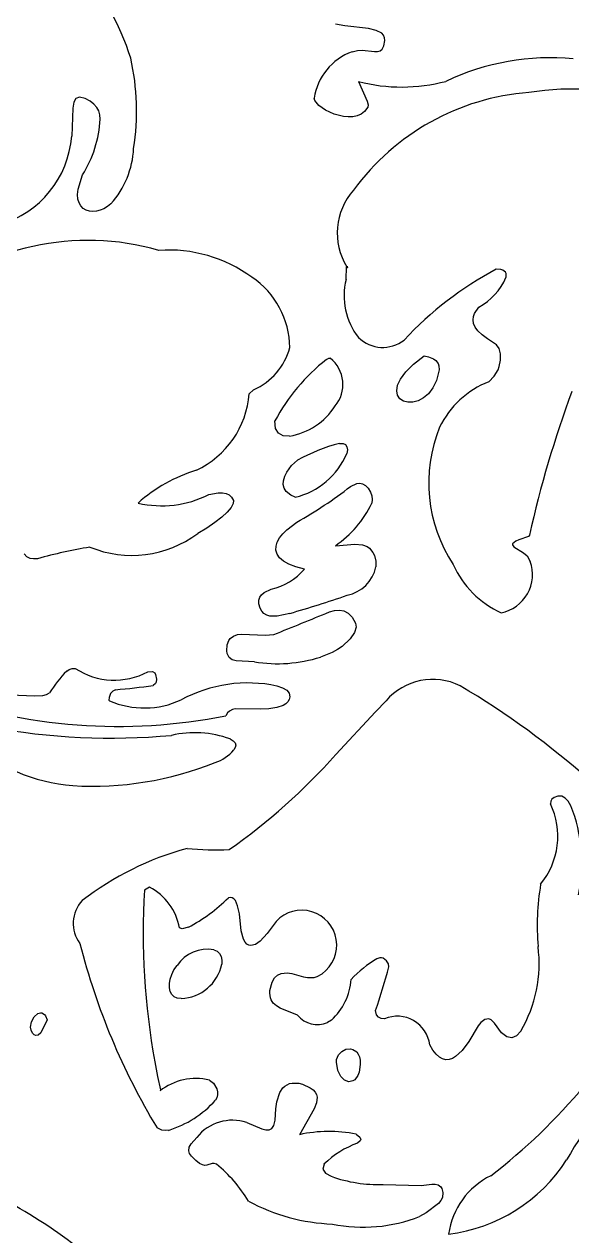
# Model space of a CAD drawing. Extents: x 0.98 to 3.75, y 0.23 to 4.49.
# Drawn here: x 2.549 to 2.993, y 1.894 to 2.877 of the extents above; entities that cross this region are included whole.
import ezdxf

# ---------------------------------------------------------------- set-up
doc = ezdxf.new("R2010")
doc.units = 0
doc.header["$MEASUREMENT"] = 0
doc.layers.add('Arc', color=6, linetype='CONTINUOUS')
doc.layers.add('Line', color=1, linetype='CONTINUOUS')

msp = doc.modelspace()

# ---------------------------------------------------------------- linework, layer by layer
at = {"layer": 'Arc', "color": 0, "true_color": 0x000000}
for centre, radius, start, end in [((2.44776, 2.79142), 0.19614, 17.25669, 42.84864), ((2.83085, 2.81032), 0.0474, 110.01498, 171.76686), ((2.97567, 2.6518), 0.19815, 84.68149, 115.37963), ((2.44545, 2.80695), 0.19437, -9.04329, 12.67753), ((2.85496, 2.9675), 0.14128, -104.35878, -75.32973), ((2.97243, 2.62847), 0.19377, 94.25367, 143.94228), ((2.99395, 2.59901), 0.22557, 46.86177, 99.15714), ((2.51517, 2.80541), 0.09527, -32.0473, -3.16623), ((2.5061, 2.79266), 0.08134, -73.50386, -4.49668), ((2.56645, 2.7794), 0.07101, -42.31871, -2.42231), ((2.85476, 2.70782), 0.05219, 138.3205, -148.40113), ((2.60048, 2.49474), 0.20708, 73.92126, 131.0389), ((2.66571, 2.57904), 0.11496, 53.90462, 93.92732), ((3.06308, 2.43042), 0.28072, 117.95265, 137.26415), ((2.69388, 2.61382), 0.0703, 0.90516, 55.75625), ((2.86328, 2.65689), 0.05515, 166.1745, -142.1536), ((2.89388, 2.69137), 0.04965, -61.66818, -23.31875), ((2.71299, 2.629), 0.05308, -65.85349, -15.38215), ((2.83955, 2.64351), 0.02848, -134.08964, -52.48194), ((2.88986, 2.48211), 0.1561, 127.97991, 151.97049), ((2.78036, 2.58502), 0.02689, -40.37946, 51.97651), ((2.95262, 2.51782), 0.07445, 111.34563, 154.16574), ((2.65631, 2.58337), 0.07515, -64.76499, -4.53426), ((3.85591, 2.26134), 0.91976, 159.78068, 167.3487), ((2.75529, 2.59622), 0.0538, -80.80927, -32.13574), ((2.99708, 2.5051), 0.12027, 157.94353, -146.59678), ((2.84244, 2.39296), 0.14915, 104.76624, 118.89566), ((2.75419, 2.55291), 0.06112, -76.42067, -23.19124), ((2.72621, 2.39266), 0.12844, 107.1471, 131.5699), ((2.59684, 2.78079), 0.3528, -60.64456, -52.14203), ((2.66018, 2.57145), 0.08489, -103.06924, -63.23431), ((2.75153, 2.52661), 0.08774, -55.63426, -25.69648), ((2.63592, 2.53577), 0.08944, -112.31071, -53.29364), ((2.66857, 2.0524), 0.40612, 99.4379, 105.57805), ((2.80497, 2.44304), 0.02957, -78.98227, -11.568), ((2.96783, 2.47068), 0.07793, -155.92894, -114.474), ((2.92932, 2.4308), 0.03167, -78.65703, 19.7336), ((2.73815, 2.4676), 0.04983, -77.30463, -40.45042), ((2.51315, 3.27253), 0.9086, -73.96964, -70.889), ((-0.07494, 9.38497), 7.5516, -68.022152, -67.653959), ((2.75427, 2.47321), 0.11473, -99.4724, -72.38619), ((2.5576, 2.53212), 0.19959, -118.47401, -88.24987), ((2.64836, 2.2871), 0.09234, 134.91086, 148.9351), ((2.62184, 2.40282), 0.05768, -123.38864, -61.88003), ((2.58294, 2.82051), 0.48479, -85.28679, -81.64796), ((2.73016, 2.22894), 0.11391, 78.06548, 118.35388), ((2.88002, 2.29588), 0.04989, 63.51292, 139.38271), ((2.56795, 1.77205), 0.6595, 48.12038, 59.54017), ((2.62471, 2.75442), 0.44678, -109.81658, -78.69958), ((2.64604, 2.3937), 0.07115, -113.37754, -65.04532), ((2.61937, 2.84044), 0.54228, -100.4691, -84.85023), ((2.68698, 2.21706), 0.08541, 70.37208, 102.80847), ((2.5995, 2.40252), 0.1434, -132.28489, -94.54266), ((2.69278, 2.31102), 0.0344, -71.90121, -40.91565), ((2.4312, 2.61309), 0.49478, -55.02227, -41.55423), ((2.60412, 2.5255), 0.2664, -93.43684, -68.1033), ((2.91989, 2.21855), 0.06159, -39.30907, 25.30237), ((2.87754, 2.1972), 0.12345, -12.3112, 21.84865), ((2.74338, 1.97607), 0.24081, 105.08143, 127.8101), ((2.70561, 2.50073), 0.2932, -94.86949, -88.19671), ((3.22636, 2.13976), 0.58116, 176.54943, -169.67683), ((2.62939, 2.1363), 0.04588, 9.8506, 62.87616), ((3.17638, 2.14567), 0.21157, 170.79002, -175.49843), ((2.61534, 2.14784), 0.02694, 136.65803, -142.78928), ((2.61923, 2.26342), 0.13423, -62.16961, -44.90907), ((2.77378, 2.13014), 0.0284, -54.44409, 137.02853), ((3.12958, 2.26769), 0.55272, -165.73976, -148.88056), ((2.69728, 2.09714), 0.02976, 79.7578, 145.95901), ((2.85902, 2.11504), 0.10736, -30.52325, 7.51025), ((2.6744, 2.12226), 0.03543, -87.28356, -12.32456), ((2.88718, 2.03193), 0.10176, 120.9564, 136.14977), ((2.20347, 2.28822), 0.66465, -18.51664, -15.3178), ((2.76533, 2.10551), 0.04856, -47.99716, -3.64018), ((2.78633, 2.0857), 0.02001, -142.42213, -65.41114), ((2.85132, 2.04605), 0.02649, 7.14594, 112.85982), ((3.21723, 1.82879), 0.26162, 129.20941, 150.9212), ((2.6879, 1.97528), 0.04678, 76.47648, 128.43742), ((2.6426, 2.3148), 0.46804, -52.56673, -39.65517), ((2.63976, 2.06246), 0.08647, -72.49584, -42.15533), ((2.71756, 1.95133), 0.03686, 71.72048, 141.52417), ((2.79591, 1.86882), 0.11027, 78.5188, 102.56137), ((2.84444, 1.89882), 0.07517, 109.67589, 134.40133), ((2.87677, 2.0278), 0.13291, -83.00764, -32.72441), ((2.35139, 1.5796), 0.38869, 49.29937, 70.83895), ((2.63024, 1.86216), 0.11711, 31.08099, 50.53646), ((2.83572, 2.04761), 0.11157, -109.92886, -87.87947), ((2.95457, 1.88733), 0.06221, 116.21272, 172.10735), ((2.80424, 2.05827), 0.15437, -118.51474, -92.04954), ((2.82378, 2.02816), 0.12667, -101.41007, -68.9037)]:
    msp.add_arc(centre, radius, start, end, dxfattribs=at)
at = {"layer": 'Line', "color": 0, "true_color": 0x000000}
for p, q in [((2.80867, 2.87578), (2.80108, 2.87714)), ((2.82783, 2.87358), (2.80867, 2.87578)), ((2.83407, 2.87216), (2.82783, 2.87358)), ((2.83863, 2.86984), (2.83407, 2.87216)), ((2.8401, 2.86823), (2.83863, 2.86984)), ((2.83916, 2.85704), (2.84036, 2.85972)), ((2.84093, 2.86624), (2.8401, 2.86823)), ((2.84036, 2.85972), (2.84106, 2.86384)), ((2.84106, 2.86384), (2.84093, 2.86624)), ((2.81463, 2.85486), (2.81891, 2.85579)), ((2.81891, 2.85579), (2.82289, 2.85598)), ((2.82289, 2.85598), (2.83282, 2.85492)), ((2.83282, 2.85492), (2.83536, 2.85491)), ((2.83536, 2.85491), (2.83749, 2.85552)), ((2.83749, 2.85552), (2.83916, 2.85704)), ((2.81992, 2.83063), (2.82686, 2.81465)), ((2.58896, 2.81388), (2.58814, 2.80897)), ((2.59064, 2.817), (2.58896, 2.81388)), ((2.59358, 2.81809), (2.59064, 2.817)), ((2.59815, 2.81685), (2.59358, 2.81809)), ((2.60215, 2.81471), (2.59815, 2.81685)), ((2.60527, 2.81233), (2.60215, 2.81471)), ((2.60758, 2.80969), (2.60527, 2.81233)), ((2.7845, 2.81526), (2.78394, 2.81711)), ((2.78773, 2.8113), (2.7845, 2.81526)), ((2.79315, 2.80744), (2.78773, 2.8113)), ((2.82686, 2.81465), (2.82757, 2.81185)), ((2.82757, 2.81185), (2.82739, 2.80985)), ((2.58814, 2.80897), (2.58719, 2.78628)), ((2.60915, 2.80679), (2.60758, 2.80969)), ((2.61003, 2.80361), (2.60915, 2.80679)), ((2.61029, 2.80015), (2.61003, 2.80361)), ((2.80002, 2.80425), (2.79315, 2.80744)), ((2.80759, 2.80228), (2.80002, 2.80425)), ((2.81141, 2.80193), (2.80759, 2.80228)), ((2.81513, 2.80209), (2.81141, 2.80193)), ((2.81865, 2.80285), (2.81513, 2.80209)), ((2.82189, 2.80425), (2.81865, 2.80285)), ((2.82474, 2.80639), (2.82189, 2.80425)), ((2.82739, 2.80985), (2.82474, 2.80639)), ((2.59244, 2.74327), (2.59592, 2.75486)), ((2.59201, 2.73903), (2.59244, 2.74327)), ((2.59228, 2.73537), (2.59201, 2.73903)), ((2.59319, 2.73228), (2.59228, 2.73537)), ((2.59466, 2.72976), (2.59319, 2.73228)), ((2.59658, 2.7278), (2.59466, 2.72976)), ((2.5989, 2.72639), (2.59658, 2.7278)), ((2.60151, 2.72554), (2.5989, 2.72639)), ((2.60435, 2.72522), (2.60151, 2.72554)), ((2.60732, 2.72545), (2.60435, 2.72522)), ((2.61035, 2.7262), (2.60732, 2.72545)), ((2.61336, 2.72748), (2.61035, 2.7262)), ((2.61625, 2.72928), (2.61336, 2.72748)), ((2.61896, 2.73159), (2.61625, 2.72928)), ((2.80973, 2.67007), (2.80999, 2.68048)), ((2.80999, 2.68048), (2.81082, 2.67964)), ((2.8111, 2.68045), (2.81031, 2.68047)), ((2.81082, 2.67964), (2.8111, 2.68045)), ((2.93529, 2.67822), (2.93149, 2.67839)), ((2.93683, 2.67776), (2.93529, 2.67822)), ((2.93902, 2.67609), (2.93683, 2.67776)), ((2.93958, 2.67488), (2.93902, 2.67609)), ((2.93948, 2.67172), (2.93958, 2.67488)), ((2.91397, 2.64259), (2.91744, 2.64767)), ((2.91271, 2.63725), (2.91301, 2.63996)), ((2.91317, 2.63443), (2.91271, 2.63725)), ((2.91301, 2.63996), (2.91397, 2.64259)), ((2.91448, 2.6315), (2.91317, 2.63443)), ((2.91674, 2.62844), (2.91448, 2.6315)), ((2.92006, 2.62523), (2.91674, 2.62844)), ((2.92454, 2.62186), (2.92006, 2.62523)), ((2.93172, 2.61723), (2.92454, 2.62186)), ((2.9339, 2.61403), (2.93172, 2.61723)), ((2.93507, 2.60974), (2.9339, 2.61403)), ((2.7938, 2.60515), (2.79573, 2.60618)), ((2.79573, 2.60618), (2.79693, 2.60621)), ((2.86448, 2.60146), (2.87321, 2.6083)), ((2.87321, 2.6083), (2.87661, 2.6075)), ((2.87661, 2.6075), (2.88057, 2.60585)), ((2.88057, 2.60585), (2.88249, 2.60447)), ((2.88249, 2.60447), (2.88439, 2.60201)), ((2.93402, 2.59944), (2.93514, 2.60476)), ((2.93514, 2.60476), (2.93507, 2.60974)), ((2.85386, 2.58938), (2.85811, 2.59513)), ((2.85811, 2.59513), (2.86448, 2.60146)), ((2.88518, 2.59689), (2.88304, 2.58827)), ((2.88439, 2.60201), (2.88504, 2.60011)), ((2.88504, 2.60011), (2.88518, 2.59689)), ((2.92996, 2.59167), (2.933, 2.59677)), ((2.933, 2.59677), (2.93402, 2.59944)), ((2.8515, 2.58427), (2.85386, 2.58938)), ((2.88304, 2.58827), (2.88012, 2.58222)), ((2.92552, 2.58716), (2.92996, 2.59167)), ((2.7347, 2.58057), (2.73122, 2.57743)), ((2.8508, 2.57987), (2.8515, 2.58427)), ((2.85151, 2.57624), (2.8508, 2.57987)), ((2.85341, 2.57344), (2.85151, 2.57624)), ((2.87651, 2.57749), (2.87244, 2.57402)), ((2.88012, 2.58222), (2.87651, 2.57749)), ((2.85626, 2.57152), (2.85341, 2.57344)), ((2.85982, 2.57056), (2.85626, 2.57152)), ((2.86386, 2.57062), (2.85982, 2.57056)), ((2.86815, 2.57175), (2.86386, 2.57062)), ((2.87244, 2.57402), (2.86815, 2.57175)), ((2.75256, 2.54935), (2.75208, 2.55547)), ((2.75492, 2.54538), (2.75256, 2.54935)), ((2.7588, 2.54337), (2.75492, 2.54538)), ((2.76388, 2.54311), (2.7588, 2.54337)), ((2.80443, 2.53719), (2.80727, 2.53715)), ((2.80727, 2.53715), (2.80926, 2.53617)), ((2.80926, 2.53617), (2.81042, 2.53438)), ((2.81078, 2.5319), (2.81037, 2.52885)), ((2.81042, 2.53438), (2.81078, 2.5319)), ((2.76169, 2.51373), (2.76557, 2.51923)), ((2.76557, 2.51923), (2.77037, 2.52354)), ((2.75865, 2.50369), (2.75893, 2.50678)), ((2.75893, 2.50678), (2.76015, 2.51045)), ((2.76015, 2.51045), (2.76169, 2.51373)), ((2.69841, 2.49565), (2.70611, 2.497)), ((2.70611, 2.497), (2.70947, 2.49702)), ((2.70947, 2.49702), (2.71243, 2.4965)), ((2.71243, 2.4965), (2.71493, 2.49534)), ((2.75947, 2.50076), (2.75865, 2.50369)), ((2.76127, 2.4981), (2.75947, 2.50076)), ((2.76497, 2.49515), (2.76127, 2.4981)), ((2.81336, 2.50224), (2.8184, 2.50454)), ((2.8184, 2.50454), (2.82081, 2.50479)), ((2.82081, 2.50479), (2.82315, 2.50432)), ((2.82315, 2.50432), (2.82539, 2.50301)), ((2.82539, 2.50301), (2.82755, 2.50078)), ((2.82755, 2.50078), (2.82947, 2.49772)), ((2.82947, 2.49772), (2.83057, 2.49467)), ((2.71493, 2.49534), (2.71691, 2.49347)), ((2.71822, 2.48835), (2.71653, 2.48519)), ((2.71691, 2.49347), (2.71833, 2.49079)), ((2.71833, 2.49079), (2.71822, 2.48835)), ((2.76854, 2.4935), (2.76497, 2.49515)), ((2.83057, 2.49467), (2.83092, 2.49161)), ((2.83092, 2.49161), (2.83059, 2.48857)), ((2.70899, 2.47736), (2.70342, 2.47298)), ((2.71341, 2.48148), (2.70899, 2.47736)), ((2.71653, 2.48519), (2.71341, 2.48148)), ((2.69683, 2.4685), (2.68938, 2.46407)), ((2.70342, 2.47298), (2.69683, 2.4685)), ((2.75835, 2.46388), (2.7616, 2.46717)), ((2.7616, 2.46717), (2.7698, 2.47328)), ((2.75294, 2.45376), (2.75394, 2.45713)), ((2.75394, 2.45713), (2.75577, 2.46052)), ((2.75577, 2.46052), (2.75835, 2.46388)), ((2.94736, 2.45776), (2.94487, 2.4558)), ((2.94985, 2.45888), (2.94736, 2.45776)), ((2.95783, 2.46153), (2.94985, 2.45888)), ((2.95848, 2.46279), (2.95783, 2.46153)), ((2.55086, 2.44527), (2.54869, 2.44761)), ((2.75286, 2.45047), (2.75294, 2.45376)), ((2.75377, 2.44731), (2.75286, 2.45047)), ((2.75576, 2.44433), (2.75377, 2.44731)), ((2.80106, 2.45418), (2.81677, 2.45544)), ((2.81677, 2.45544), (2.82317, 2.45498)), ((2.82317, 2.45498), (2.82696, 2.45352)), ((2.82696, 2.45352), (2.82865, 2.45231)), ((2.82865, 2.45231), (2.83157, 2.44874)), ((2.83157, 2.44874), (2.83274, 2.44629)), ((2.94487, 2.4558), (2.94467, 2.45492)), ((2.94467, 2.45492), (2.94589, 2.45324)), ((2.94589, 2.45324), (2.95375, 2.44849)), ((2.95375, 2.44849), (2.95675, 2.44589)), ((2.55341, 2.44391), (2.55086, 2.44527)), ((2.5563, 2.44341), (2.55341, 2.44391)), ((2.5595, 2.44361), (2.5563, 2.44341)), ((2.7589, 2.44158), (2.75576, 2.44433)), ((2.76328, 2.43912), (2.7589, 2.44158)), ((2.76898, 2.437), (2.76328, 2.43912)), ((2.83274, 2.44629), (2.834, 2.44154)), ((2.834, 2.44154), (2.83395, 2.43711)), ((2.95675, 2.44589), (2.95913, 2.4415)), ((2.77607, 2.43527), (2.76898, 2.437)), ((2.74337, 2.4162), (2.7491, 2.41899)), ((2.73889, 2.40994), (2.73969, 2.4124)), ((2.73895, 2.407), (2.73889, 2.40994)), ((2.73969, 2.4124), (2.74122, 2.41446)), ((2.74122, 2.41446), (2.74337, 2.4162)), ((2.73997, 2.4035), (2.73895, 2.407)), ((2.74135, 2.40099), (2.73997, 2.4035)), ((2.74316, 2.39913), (2.74135, 2.40099)), ((2.74535, 2.39786), (2.74316, 2.39913)), ((2.74787, 2.39712), (2.74535, 2.39786)), ((2.76406, 2.39926), (2.75376, 2.39699)), ((2.79618, 2.40046), (2.80043, 2.40166)), ((2.80043, 2.40166), (2.80439, 2.40201)), ((2.80439, 2.40201), (2.80806, 2.40132)), ((2.80806, 2.40132), (2.81145, 2.39942)), ((2.81145, 2.39942), (2.81457, 2.39612)), ((2.75376, 2.39699), (2.74787, 2.39712)), ((2.81457, 2.39612), (2.81742, 2.39125)), ((2.818, 2.38814), (2.81671, 2.38383)), ((2.81742, 2.39125), (2.818, 2.38814)), ((2.71463, 2.37738), (2.71567, 2.37879)), ((2.71567, 2.37879), (2.71835, 2.38085)), ((2.71835, 2.38085), (2.72163, 2.38203)), ((2.72163, 2.38203), (2.72532, 2.38254)), ((2.72532, 2.38254), (2.74418, 2.38151)), ((2.74418, 2.38151), (2.75124, 2.38216)), ((2.81317, 2.37873), (2.8067, 2.37245)), ((2.81671, 2.38383), (2.81317, 2.37873)), ((2.71298, 2.36878), (2.71325, 2.37367)), ((2.71334, 2.36666), (2.71298, 2.36878)), ((2.71325, 2.37367), (2.71463, 2.37738)), ((2.80285, 2.36986), (2.79857, 2.36757)), ((2.8067, 2.37245), (2.80285, 2.36986)), ((2.71491, 2.36356), (2.71334, 2.36666)), ((2.71743, 2.36171), (2.71491, 2.36356)), ((2.72064, 2.36078), (2.71743, 2.36171)), ((2.73539, 2.36004), (2.72064, 2.36078)), ((2.79857, 2.36757), (2.78899, 2.36386)), ((2.58317, 2.35249), (2.58516, 2.35383)), ((2.58516, 2.35383), (2.58744, 2.35459)), ((2.58744, 2.35459), (2.5901, 2.35465)), ((2.64903, 2.35194), (2.65266, 2.35222)), ((2.65266, 2.35222), (2.65453, 2.35097)), ((2.65453, 2.35097), (2.65524, 2.34977)), ((2.65524, 2.34977), (2.65611, 2.346)), ((2.6552, 2.34249), (2.65336, 2.34087)), ((2.65578, 2.3435), (2.6552, 2.34249)), ((2.65611, 2.346), (2.65578, 2.3435)), ((2.75372, 2.34039), (2.75823, 2.33893)), ((2.75823, 2.33893), (2.7616, 2.33698)), ((2.5637, 2.33262), (2.56669, 2.33339)), ((2.56669, 2.33339), (2.56926, 2.33474)), ((2.61755, 2.33113), (2.61733, 2.32899)), ((2.61733, 2.32899), (2.61781, 2.32839)), ((2.61863, 2.33434), (2.61755, 2.33113)), ((2.62043, 2.33633), (2.61863, 2.33434)), ((2.62277, 2.33737), (2.62043, 2.33633)), ((2.7616, 2.33698), (2.76365, 2.33453)), ((2.76365, 2.32931), (2.76254, 2.32744)), ((2.76365, 2.33453), (2.76418, 2.33153)), ((2.76418, 2.33153), (2.76365, 2.32931)), ((2.71509, 2.31997), (2.71367, 2.31856)), ((2.7175, 2.32135), (2.71509, 2.31997)), ((2.7197, 2.32191), (2.7175, 2.32135)), ((2.74027, 2.32165), (2.7197, 2.32191)), ((2.74717, 2.32197), (2.74027, 2.32165)), ((2.75353, 2.32289), (2.74717, 2.32197)), ((2.75882, 2.32463), (2.75353, 2.32289)), ((2.76091, 2.32589), (2.75882, 2.32463)), ((2.76254, 2.32744), (2.76091, 2.32589)), ((2.80146, 2.28489), (2.83359, 2.31939)), ((2.83359, 2.31939), (2.84215, 2.32835)), ((2.71367, 2.31856), (2.71226, 2.31631)), ((2.71567, 2.29751), (2.71829, 2.29598)), ((2.71829, 2.29598), (2.71977, 2.29426)), ((2.71987, 2.29046), (2.71878, 2.28849)), ((2.71977, 2.29426), (2.72025, 2.2924)), ((2.72025, 2.2924), (2.71987, 2.29046)), ((2.98143, 2.25103), (2.97849, 2.25006)), ((2.98471, 2.25097), (2.98143, 2.25103)), ((2.98757, 2.24953), (2.98471, 2.25097)), ((2.97574, 2.24687), (2.97557, 2.24487)), ((2.97665, 2.24863), (2.97574, 2.24687)), ((2.97849, 2.25006), (2.97665, 2.24863)), ((2.99003, 2.24687), (2.98757, 2.24953)), ((2.99212, 2.24314), (2.99003, 2.24687)), ((2.65031, 2.17713), (2.64626, 2.17474)), ((2.71598, 2.16887), (2.71429, 2.16865)), ((2.71748, 2.16857), (2.71598, 2.16887)), ((2.7188, 2.16774), (2.71748, 2.16857)), ((2.71995, 2.16639), (2.7188, 2.16774)), ((2.72181, 2.16205), (2.71995, 2.16639)), ((2.72318, 2.15549), (2.72181, 2.16205)), ((2.72474, 2.1419), (2.72318, 2.15549)), ((2.67692, 2.14343), (2.6746, 2.14414)), ((2.68189, 2.14471), (2.67692, 2.14343)), ((2.753, 2.14951), (2.74582, 2.13964)), ((2.72659, 2.13497), (2.72474, 2.1419)), ((2.72784, 2.13268), (2.72659, 2.13497)), ((2.72925, 2.13109), (2.72784, 2.13268)), ((2.74006, 2.13338), (2.73618, 2.13073)), ((2.74582, 2.13964), (2.74006, 2.13338)), ((2.70257, 2.12643), (2.70524, 2.12523)), ((2.70524, 2.12523), (2.7072, 2.12334)), ((2.7072, 2.12334), (2.70848, 2.12089)), ((2.73082, 2.13016), (2.72925, 2.13109)), ((2.73252, 2.12983), (2.73082, 2.13016)), ((2.73618, 2.13073), (2.73252, 2.12983)), ((2.67017, 2.11014), (2.67262, 2.11381)), ((2.70848, 2.12089), (2.70908, 2.11797)), ((2.70908, 2.11797), (2.70902, 2.1147)), ((2.83714, 2.12002), (2.83483, 2.1192)), ((2.83841, 2.11996), (2.83714, 2.12002)), ((2.83979, 2.11952), (2.83841, 2.11996)), ((2.84261, 2.11753), (2.83979, 2.11952)), ((2.84416, 2.11516), (2.84261, 2.11753)), ((2.8445, 2.11264), (2.84416, 2.11516)), ((2.66706, 2.1026), (2.66831, 2.10636)), ((2.66831, 2.10636), (2.67017, 2.11014)), ((2.74973, 2.1003), (2.75169, 2.10364)), ((2.75169, 2.10364), (2.75413, 2.10589)), ((2.75413, 2.10589), (2.757, 2.10719)), ((2.757, 2.10719), (2.76198, 2.10764)), ((2.76198, 2.10764), (2.76567, 2.10711)), ((2.76567, 2.10711), (2.77517, 2.10439)), ((2.77517, 2.10439), (2.7784, 2.10383)), ((2.7784, 2.10383), (2.78394, 2.10402)), ((2.78394, 2.10402), (2.7863, 2.1047)), ((2.7863, 2.1047), (2.7903, 2.10704)), ((2.66641, 2.09562), (2.66642, 2.09898)), ((2.66703, 2.09263), (2.66641, 2.09562)), ((2.66642, 2.09898), (2.66706, 2.1026)), ((2.74781, 2.09114), (2.74793, 2.09334)), ((2.74793, 2.09334), (2.74973, 2.1003)), ((2.6683, 2.09014), (2.66703, 2.09263)), ((2.67022, 2.08827), (2.6683, 2.09014)), ((2.67281, 2.08714), (2.67022, 2.08827)), ((2.67608, 2.08687), (2.67281, 2.08714)), ((2.74832, 2.08738), (2.74781, 2.09114)), ((2.74892, 2.08578), (2.74832, 2.08738)), ((2.75073, 2.08305), (2.74892, 2.08578)), ((2.55673, 2.07211), (2.55981, 2.07472)), ((2.55981, 2.07472), (2.56201, 2.0753)), ((2.56201, 2.0753), (2.56308, 2.07518)), ((2.56308, 2.07518), (2.56503, 2.07399)), ((2.56503, 2.07399), (2.56588, 2.07288)), ((2.75323, 2.08086), (2.75073, 2.08305)), ((2.75627, 2.07908), (2.75323, 2.08086)), ((2.77047, 2.0735), (2.75627, 2.07908)), ((2.83442, 2.07378), (2.83371, 2.07714)), ((2.83596, 2.07172), (2.83442, 2.07378)), ((2.55373, 2.06366), (2.55447, 2.06798)), ((2.55425, 2.06118), (2.55373, 2.06366)), ((2.55447, 2.06798), (2.55673, 2.07211)), ((2.56718, 2.06952), (2.56218, 2.05897)), ((2.56588, 2.07288), (2.56718, 2.06952)), ((2.79782, 2.06942), (2.79466, 2.06751)), ((2.8382, 2.0707), (2.83596, 2.07172)), ((2.84103, 2.07046), (2.8382, 2.0707)), ((2.91696, 2.06482), (2.90935, 2.05209)), ((2.91912, 2.06747), (2.91696, 2.06482)), ((2.92233, 2.06988), (2.91912, 2.06747)), ((2.92544, 2.07039), (2.92233, 2.06988)), ((2.92743, 2.06966), (2.92544, 2.07039)), ((2.93024, 2.06696), (2.92743, 2.06966)), ((2.93582, 2.05915), (2.93024, 2.06696)), ((2.55539, 2.05877), (2.55425, 2.06118)), ((2.55664, 2.05745), (2.55539, 2.05877)), ((2.5582, 2.05689), (2.55664, 2.05745)), ((2.56005, 2.05722), (2.5582, 2.05689)), ((2.56218, 2.05897), (2.56005, 2.05722)), ((2.94023, 2.05571), (2.93582, 2.05915)), ((2.94432, 2.055), (2.94023, 2.05571)), ((2.94808, 2.0567), (2.94432, 2.055)), ((2.95151, 2.06051), (2.94808, 2.0567)), ((2.8035, 2.04122), (2.80621, 2.04406)), ((2.80621, 2.04406), (2.80968, 2.04575)), ((2.80968, 2.04575), (2.8134, 2.04608)), ((2.8134, 2.04608), (2.8152, 2.04567)), ((2.8152, 2.04567), (2.81837, 2.04357)), ((2.88023, 2.04511), (2.87761, 2.04934)), ((2.88285, 2.04182), (2.88023, 2.04511)), ((2.90396, 2.04479), (2.89863, 2.03977)), ((2.90935, 2.05209), (2.90396, 2.04479)), ((2.65461, 2.03562), (2.65671, 2.02368)), ((2.80194, 2.03527), (2.80204, 2.03744)), ((2.80314, 2.02858), (2.80194, 2.03527)), ((2.80204, 2.03744), (2.8035, 2.04122)), ((2.81837, 2.04357), (2.81962, 2.04182)), ((2.81962, 2.04182), (2.82055, 2.03958)), ((2.82055, 2.03958), (2.82112, 2.03681)), ((2.82112, 2.03681), (2.82124, 2.03348)), ((2.88546, 2.03945), (2.88285, 2.04182)), ((2.88808, 2.03795), (2.88546, 2.03945)), ((2.89071, 2.03727), (2.88808, 2.03795)), ((2.89334, 2.03738), (2.89071, 2.03727)), ((2.89598, 2.03823), (2.89334, 2.03738)), ((2.89863, 2.03977), (2.89598, 2.03823)), ((2.80545, 2.02368), (2.80314, 2.02858)), ((2.81939, 2.02456), (2.81682, 2.02105)), ((2.82033, 2.02704), (2.81939, 2.02456)), ((2.82124, 2.03348), (2.82033, 2.02704)), ((2.65671, 2.02368), (2.65913, 2.01277)), ((2.69884, 2.02076), (2.70224, 2.01827)), ((2.70224, 2.01827), (2.70482, 2.01377)), ((2.75846, 2.01435), (2.76005, 2.01584)), ((2.76005, 2.01584), (2.76388, 2.01786)), ((2.76388, 2.01786), (2.76613, 2.01834)), ((2.76613, 2.01834), (2.77133, 2.01812)), ((2.77133, 2.01812), (2.77429, 2.01737)), ((2.77429, 2.01737), (2.78058, 2.01458)), ((2.78058, 2.01458), (2.78293, 2.01287)), ((2.80851, 2.0206), (2.80545, 2.02368)), ((2.81191, 2.01937), (2.80851, 2.0206)), ((2.81527, 2.02002), (2.81191, 2.01937)), ((2.81682, 2.02105), (2.81527, 2.02002)), ((2.65913, 2.01277), (2.65882, 2.01192)), ((2.70498, 2.00649), (2.70387, 2.00443)), ((2.70482, 2.01377), (2.70553, 2.01114)), ((2.70556, 2.00872), (2.70498, 2.00649)), ((2.70553, 2.01114), (2.70556, 2.00872)), ((2.75348, 2.00319), (2.7559, 2.01055)), ((2.7559, 2.01055), (2.75846, 2.01435)), ((2.78293, 2.01287), (2.78461, 2.01104)), ((2.78461, 2.01104), (2.78569, 2.00907)), ((2.78569, 2.00907), (2.78621, 2.00698)), ((2.78621, 2.00698), (2.78583, 2.00243)), ((2.75224, 1.98819), (2.75275, 1.99747)), ((2.75275, 1.99747), (2.75348, 2.00319)), ((2.78394, 1.99741), (2.77193, 1.97645)), ((2.78583, 2.00243), (2.78394, 1.99741)), ((2.72913, 1.98633), (2.74147, 1.98131)), ((2.75122, 1.98394), (2.75224, 1.98819)), ((2.6602, 1.98022), (2.6564, 1.98204)), ((2.66295, 1.9798), (2.6602, 1.98022)), ((2.66577, 1.98), (2.66295, 1.9798)), ((2.74147, 1.98131), (2.74469, 1.98039)), ((2.74469, 1.98039), (2.74741, 1.98033)), ((2.74741, 1.98033), (2.7496, 1.98142)), ((2.7496, 1.98142), (2.75122, 1.98394)), ((2.81786, 1.97689), (2.82102, 1.97441)), ((2.68211, 1.96333), (2.68256, 1.96633)), ((2.68256, 1.96633), (2.68418, 1.96914)), ((2.68418, 1.96914), (2.68871, 1.97427)), ((2.82129, 1.97157), (2.81913, 1.9696)), ((2.82102, 1.97441), (2.82161, 1.97254)), ((2.82161, 1.97254), (2.82129, 1.97157)), ((2.68273, 1.96123), (2.68211, 1.96333)), ((2.68429, 1.95904), (2.68273, 1.96123)), ((2.68791, 1.95545), (2.68429, 1.95904)), ((2.69085, 1.95316), (2.68791, 1.95545)), ((2.69322, 1.95191), (2.69085, 1.95316)), ((2.69515, 1.95148), (2.69322, 1.95191)), ((2.69677, 1.95163), (2.69515, 1.95148)), ((2.70105, 1.95311), (2.69677, 1.95163)), ((2.7027, 1.95316), (2.70105, 1.95311)), ((2.70468, 1.95258), (2.7027, 1.95316)), ((2.79185, 1.95253), (2.791, 1.94863)), ((2.791, 1.94863), (2.79311, 1.94538)), ((2.79311, 1.94538), (2.79768, 1.94272)), ((2.83984, 1.93611), (2.87071, 1.93524)), ((2.87071, 1.93524), (2.8794, 1.93635)), ((2.8794, 1.93635), (2.88212, 1.93636)), ((2.88212, 1.93636), (2.88455, 1.9357)), ((2.88455, 1.9357), (2.88654, 1.93409)), ((2.88654, 1.93409), (2.88733, 1.93284)), ((2.88733, 1.93284), (2.88833, 1.92968)), ((2.88833, 1.92968), (2.88789, 1.92547)), ((2.88467, 1.92075), (2.8747, 1.91307)), ((2.88658, 1.923), (2.88467, 1.92075)), ((2.88789, 1.92547), (2.88658, 1.923)), ((2.8747, 1.91307), (2.86937, 1.90998))]:
    msp.add_line(p, q, dxfattribs=at)

doc.saveas('drawing.dxf')
